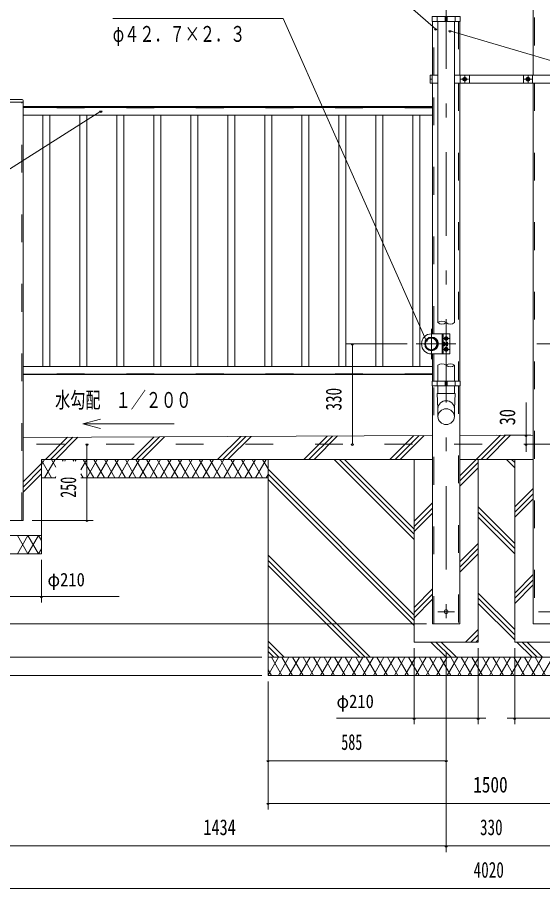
# Model space of a CAD drawing. Units: millimetres, scale not verified. Extents: x -34087 to 34090, y -14699 to 14701.
# Drawn here: x 18409 to 24445, y -3576 to 6444 of the extents above; entities that cross this region are included whole.
import ezdxf
from ezdxf.enums import TextEntityAlignment as Align

# ---------------------------------------------------------------- set-up
doc = ezdxf.new("R2010")
doc.units = ezdxf.units.MM
doc.header["$LTSCALE"] = 80
doc.linetypes.add('USER2', pattern=[10, 4, -6])
doc.linetypes.add('USER3', pattern=[24, 12, -5, 2, -5])
for name, color, linetype, lineweight in [('0-6_2-02BOLD', 7, 'Continuous', 18), ('0-7_2-12HIDDEN', 3, 'USER2', 18), ('0-8_2-22CENTER', 3, 'USER3', 18), ('0-9_2-42THIN', 4, 'Continuous', 18), ('0-A_2-52DIM', 3, 'Continuous', 18), ('0-B_2-62HATCH', 2, 'Continuous', 18)]:
    doc.layers.add(name, color=color, linetype=linetype, lineweight=lineweight)
doc.styles.add('ＭＳ ゴシック', font='')
doc.styles.get('ＭＳ ゴシック').set_extended_font_data('MS Gothic')

msp = doc.modelspace()

# ---------------------------------------------------------------- linework, layer by layer
at = {"layer": '0-6_2-02BOLD'}
for p, q in [((24336.06, 7242.21), (24336.06, 5779.21)), ((23235.12, 6454.71), (23235.12, 6398.71)), ((23326.3, 6454.71), (23326.3, 6398.71)), ((23326.3, 6426.71), (23347.65, 6426.71)), ((23347.65, 6398.71), (23347.65, 6454.71)), ((23438.8, 6398.71), (23438.8, 6454.71)), ((23181.05, 6398.71), (23181.05, 5779.21)), ((23240.72, 6398.71), (23240.72, 2933.71)), ((23433.24, 2933.71), (23433.24, 6398.71)), ((23492.9, 5779.21), (23492.9, 6398.71)), ((23175.46, 5733.72), (23154.11, 5733.72)), ((23175.46, 5779.21), (23175.46, 5688.21)), ((23498.5, 5688.21), (23498.5, 5779.21)), ((23603.5, 5688.21), (23603.5, 5779.21)), ((24225.45, 5779.21), (24225.45, 5688.21)), ((24330.44, 5779.21), (24330.44, 5688.21)), ((23154.11, 5688.21), (23240.72, 5688.21)), ((23181.04, 5688.21), (23181.04, 2804.21)), ((23492.89, 2261.71), (23492.89, 5688.21)), ((24336.05, 5688.21), (24336.05, -531.29)), ((18162.05, 5471.21), (18473.9, 5471.21)), ((18172.54, 5499.21), (18463.4, 5499.21)), ((18473.9, 5418.71), (23181.05, 5418.71)), ((23181.05, 5407.51), (18473.9, 5407.51)), ((18473.9, 5320), (23181.05, 5320)), ((23301.97, 2804.21), (23301.97, 2573.21)), ((23243.17, 2678.21), (23247.02, 2678.21)), ((23301.97, 2698.81), (23317.7, 2698.81)), ((23317.7, 2678.6), (23301.97, 2678.6)), ((23301.97, 2668.5), (23317.7, 2668.5)), ((23319.47, 2699.21), (23336.98, 2699.21)), ((23336.98, 2678.21), (23319.47, 2678.21)), ((23336.98, 2698.81), (23349.2, 2698.81)), ((23349.2, 2678.61), (23336.98, 2678.61)), ((23181.05, 2573.21), (23181.05, 2261.71)), ((23181.05, 2427.61), (18473.9, 2427.61)), ((23240.71, 2261.71), (23240.71, 2443.71)), ((23433.24, 2261.71), (23433.24, 2443.71)), ((18473.9, 2340.11), (23181.05, 2340.11)), ((23181.05, 2338.71), (18473.9, 2338.71)), ((23181.04, 2205.71), (23181.04, -531.29)), ((23235.11, 2205.71), (23235.11, 2261.7)), ((23240.69, 2116.58), (23240.69, 2205.71)), ((23326.29, 2261.71), (23326.29, 2205.71)), ((23326.29, 2233.71), (23347.65, 2233.71)), ((23347.65, 2205.71), (23347.65, 2261.71)), ((23433.19, 2205.71), (23433.19, 2116.58)), ((23438.79, 2205.71), (23438.79, 2261.7)), ((23492.89, -531.29), (23492.89, 2205.71)), ((23181.05, 1635.06), (18473.9, 1611.64)), ((18685.38, 1358.71), (23181.04, 1358.71)), ((21289.48, -1126.29), (21289.48, 1358.71)), ((23492.9, 1358.71), (24336.06, 1358.71)), ((18851.78, 1148.71), (18685.38, 1148.71)), ((21289.48, 1148.71), (19138.8, 1148.71)), ((17950.37, 483.71), (18685.38, 483.71)), ((23181.05, -531.29), (23492.9, -531.29)), ((21289.48, -916.29), (26539.48, -916.29))]:
    msp.add_line(p, q, dxfattribs=at)
for points in [[(23498.5, 6398.71), (23175.45, 6398.71), (23175.45, 6454.71), (23498.5, 6454.71)], [(23533.07, 5723.61), (23550.56, 5713.5), (23568.07, 5723.61), (23568.07, 5743.81), (23550.56, 5753.92), (23533.07, 5743.81)], [(24260.88, 5723.61), (24278.37, 5713.5), (24295.89, 5723.61), (24295.89, 5743.81), (24278.37, 5753.92), (24260.88, 5743.81)], [(23319.47, 2741.6), (23319.47, 2761.81), (23336.98, 2771.92), (23354.48, 2761.81), (23354.48, 2741.6), (23336.98, 2731.5)], [(23350.97, 2705.86), (23350.97, 2671.56), (23349.2, 2668.5), (23336.98, 2668.5), (23336.98, 2708.92), (23349.2, 2708.92)], [(23319.47, 2615.6), (23336.98, 2605.5), (23354.48, 2615.6), (23354.48, 2635.81), (23336.98, 2645.92), (23319.47, 2635.81)], [(23175.45, 2261.71), (23175.45, 2205.71), (23498.5, 2205.71), (23498.5, 2261.71)]]:
    msp.add_lwpolyline(points, close=True, dxfattribs=at)
for points in [[(23154.11, 5688.21), (23154.11, 5779.21), (23240.72, 5779.21)], [(23433.24, 5779.21), (24674.84, 5779.21), (24674.84, 5688.21), (23433.24, 5688.21)], [(18473.9, 5488.71), (18473.9, 658.71), (18161.96, 658.71)], [(23168.98, 2804.21), (23378.96, 2804.21), (23378.96, 2573.21), (23168.98, 2573.21)], [(23317.7, 2668.5), (23319.47, 2671.56), (23319.47, 2705.86), (23317.7, 2708.92), (23301.97, 2708.92)], [(23247.02, 2699.21), (23243.17, 2699.21), (23243.17, 2678.21), (23239.67, 2681.71), (23239.67, 2695.71), (23243.17, 2699.21)], [(23433.21, 1852.32), (23433.21, 1942.77), (23440.21, 2116.59), (23233.71, 2116.59), (23240.71, 1942.77), (23240.71, 1852.32)], [(24336.05, 1636.61), (23914.48, 1638.71), (23492.9, 1636.61)], [(24336.06, -531.29), (24647.91, -531.29), (24647.91, 1533.71)], [(17950.37, 1358.71), (17950.37, 273.71), (18685.38, 273.71), (18685.38, 1358.71)], [(26539.48, 1358.71), (26539.48, -1126.29), (21289.48, -1126.29)], [(22969.48, 1358.71), (22969.48, -741.29), (23704.47, -741.29), (23704.47, 1358.71)], [(24124.48, 1358.71), (24124.48, -741.29), (24859.48, -741.29), (24859.48, 1358.71)]]:
    msp.add_lwpolyline(points, dxfattribs=at)
for centre, radius in [((23550.56, 5733.72), 21.88), ((23550.56, 5733.72), 17.15), ((24278.37, 5733.72), 21.88), ((24278.37, 5733.72), 17.15), ((23168.98, 2688.71), 78.75), ((23164.95, 2688.71), 74.72), ((23164.95, 2688.71), 66.67), ((23336.98, 2751.71), 21.88), ((23336.98, 2751.71), 17.15), ((23336.98, 2625.71), 21.88), ((23336.98, 2625.71), 17.15), ((23336.98, -391.29), 22.75)]:
    msp.add_circle(centre, radius, dxfattribs=at)
for centre, radius, start, end in [((18463.4, 5488.71), 10.5, 0, 90), ((23168.98, 2688.71), 115.5, 90, 270), ((23311.36, 2703.87), 8.11, 321.46857, 360), ((23311.36, 2673.55), 8.11, 0, 38.54623), ((23289.69, 2688.71), 29.79, 340.17088, 19.83133), ((23342.86, 2703.87), 8.11, 321.45377, 0), ((23342.86, 2673.55), 8.11, 0, 38.53143), ((23321.19, 2688.71), 29.79, 340.16867, 19.82912), ((23336.98, 1939.33), 96.43, 3.55867, 176.44133), ((23336.98, 1846.33), 96.43, 3.55867, 176.44133), ((23336.98, 1858.31), 96.44, 183.56303, 356.43697)]:
    msp.add_arc(centre, radius, start, end, dxfattribs=at)
at = {"layer": '0-7_2-12HIDDEN'}
for p, q in [((24350.76, 7242.21), (24350.76, 5779.21)), ((23195.75, 5779.21), (23195.75, 6398.71)), ((23478.2, 6398.71), (23478.2, 5779.21)), ((23195.75, 2804.21), (23195.75, 5688.21)), ((23478.19, 5688.21), (23478.19, 2261.71)), ((24350.76, 5688.21), (24350.76, -531.29)), ((18459.2, 658.71), (18459.2, 5471.21)), ((18473.9, 5413.11), (23181.05, 5413.11)), ((23181.05, 5403.31), (18473.9, 5403.31)), ((23290.77, 2573.21), (23290.77, 2804.21)), ((23195.75, 2261.71), (23195.75, 2573.21)), ((23181.05, 2344.31), (18473.9, 2344.31)), ((23195.75, -531.29), (23195.75, 2205.71)), ((23478.2, 2205.71), (23478.2, -531.29)), ((30949.47, 1533.71), (16879.47, 1533.71))]:
    msp.add_line(p, q, dxfattribs=at)
at = {"layer": '0-8_2-22CENTER'}
for p, q in [((23336.98, -1826.29), (23336.98, 7242.21)), ((23506.81, 5733.72), (23594.32, 5733.72)), ((23550.56, 5777.46), (23550.56, 5689.96)), ((24322.14, 5733.72), (24234.62, 5733.72)), ((24278.37, 5777.46), (24278.37, 5689.96)), ((23168.98, 2513.71), (23168.98, 2863.71)), ((23293.22, 2751.71), (23380.72, 2751.71)), ((23448.97, 2688.71), (22993.97, 2688.71)), ((23383.01, 2625.71), (23293.22, 2625.71)), ((24834.97, 2688.71), (24379.98, 2688.71)), ((23432.18, -391.29), (23241.77, -391.29)), ((24587.18, -391.29), (24396.78, -391.29))]:
    msp.add_line(p, q, dxfattribs=at)
at = {"layer": '0-9_2-42THIN'}
for p, q in [((18702.97, 5320), (18702.97, 2427.61)), ((18783.47, 2427.61), (18783.47, 5320)), ((19128.23, 5320), (19128.23, 2427.61)), ((19208.72, 2427.61), (19208.72, 5320)), ((19553.47, 5320), (19553.47, 2427.61)), ((19633.97, 2427.61), (19633.97, 5320)), ((19978.72, 5320), (19978.72, 2427.61)), ((20059.22, 2427.61), (20059.22, 5320)), ((20403.97, 5320), (20403.97, 2427.61)), ((20484.47, 2427.61), (20484.47, 5320)), ((20829.22, 5320), (20829.22, 2427.61)), ((20909.72, 2427.61), (20909.72, 5320)), ((21254.47, 5320), (21254.47, 2427.61)), ((21334.97, 2427.61), (21334.97, 5320)), ((21679.72, 5320), (21679.72, 2427.61)), ((21760.22, 2427.61), (21760.22, 5320)), ((22104.97, 5320), (22104.97, 2427.61)), ((22185.47, 2427.61), (22185.47, 5320)), ((22530.22, 5320), (22530.22, 2427.61)), ((22610.72, 2427.61), (22610.72, 5320)), ((22955.47, 5320), (22955.47, 2427.61)), ((23035.97, 2427.61), (23035.97, 5320)), ((23240.37, 2696.41), (23247.34, 2696.41)), ((23247.34, 2681.01), (23240.37, 2681.01)), ((23336.98, 2696.41), (23319.47, 2696.41)), ((23319.47, 2681.01), (23336.98, 2681.01))]:
    msp.add_line(p, q, dxfattribs=at)
for centre, start, end in [((23288.85, 2876.29), 50.03191, 129.96809), ((23288.85, 2991.12), 230.03191, 309.96809), ((23385.1, 2991.13), 230.03349, 309.96651), ((23288.85, 2386.28), 50.03349, 129.96651), ((23385.1, 2386.29), 50.03191, 129.96809), ((23385.1, 2501.12), 230.03191, 309.96809)]:
    msp.add_arc(centre, 74.92, start, end, dxfattribs=at)
at = {"layer": '0-A_2-52DIM'}
for p, q in [((19504.47, 6433.71), (21464.48, 6433.71)), ((21464.47, 6433.71), (23108.64, 2729.6)), ((23231.04, 6310.48), (23203.04, 6310.48)), ((23394.34, 6288.97), (23366.34, 6288.97)), ((19382.36, 5366.38), (19354.36, 5366.38)), ((23122.64, 2729.6), (23094.64, 2729.6)), ((22888.97, 2688.71), (22188.98, 2688.71)), ((22272.97, 2688.71), (22244.97, 2688.71)), ((22258.97, 2688.71), (22258.97, 1533.71)), ((24255.42, 1445.83), (24255.42, 2016.71)), ((19161.73, 1768.49), (19364.57, 1714.14)), ((24311.16, 1638.71), (24004.2, 1638.71)), ((24269.42, 1638.71), (24241.42, 1638.71)), ((19222.8, 1533.71), (19194.8, 1533.71)), ((19208.8, 1533.71), (19208.8, 658.71)), ((22272.97, 1533.71), (22244.97, 1533.71)), ((24269.42, 1533.71), (24241.42, 1533.71)), ((19278.8, 658.71), (18578.8, 658.71)), ((19222.8, 658.71), (19194.8, 658.71)), ((18685.38, 203.71), (18685.38, -286.29)), ((17794.9, -216.29), (19577.88, -216.29)), ((18699.38, -216.29), (18671.38, -216.29)), ((14814.48, -531.29), (23111.05, -531.29)), ((22969.48, -811.29), (22969.48, -1686.29)), ((23704.48, -1686.29), (23704.48, -811.29)), ((24124.48, -811.29), (24124.48, -1686.29)), ((14324.47, -916.29), (21219.48, -916.29)), ((21219.48, -1126.29), (14324.47, -1126.29)), ((21289.48, -2666.29), (21289.48, -1196.29)), ((23336.98, -1371.29), (23336.98, -3156.29)), ((22076.97, -1616.29), (23791.98, -1616.29)), ((22983.48, -1616.29), (22955.48, -1616.29)), ((23718.48, -1616.29), (23690.48, -1616.29)), ((24036.98, -1616.29), (25751.98, -1616.29)), ((24138.48, -1616.29), (24110.48, -1616.29)), ((21303.48, -2106.29), (21275.48, -2106.29)), ((21289.48, -2106.29), (23336.98, -2106.29)), ((23350.98, -2106.29), (23322.98, -2106.29)), ((21303.48, -2596.29), (21275.48, -2596.29)), ((26539.48, -2596.29), (21289.48, -2596.29)), ((30949.48, -3086.29), (16879.48, -3086.29)), ((23350.98, -3086.29), (23322.98, -3086.29)), ((16879.48, -3576.29), (30949.48, -3576.29))]:
    msp.add_line(p, q, dxfattribs=at)
for points in [[(23217.04, 6310.48), (21954.48, 7413.71), (19994.48, 7413.71)], [(28184.48, 5698.71), (25384.47, 5698.71), (23380.34, 6288.97)], [(16052.72, 4373.05), (17802.72, 4373.05), (19368.36, 5366.38)], [(19364.57, 1822.84), (19161.73, 1768.49), (20211.73, 1768.49)]]:
    msp.add_lwpolyline(points, dxfattribs=at)
for centre in [(23217.04, 6310.48), (23380.34, 6288.97), (19368.36, 5366.38), (23108.64, 2729.6), (22258.97, 2688.71), (24255.42, 1638.71), (19208.8, 1533.71), (22258.97, 1533.71), (24255.42, 1533.71), (19208.8, 658.71), (18685.38, -216.29), (22969.48, -1616.29), (23704.48, -1616.29), (24124.48, -1616.29), (21289.48, -2106.29), (23336.98, -2106.29), (21289.48, -2596.29), (23336.98, -3086.29)]:
    msp.add_arc(centre, 14, 180, 0, dxfattribs=at)
at = {"layer": '0-B_2-62HATCH'}
for p, q in [((18985.82, 1614.19), (18730.33, 1358.71)), ((18789.73, 1358.71), (19045.51, 1614.48)), ((18849.13, 1358.71), (19105.21, 1614.78)), ((19720.29, 1358.71), (19980.72, 1619.14)), ((20040.41, 1619.43), (19779.68, 1358.71)), ((19839.08, 1358.71), (20100.1, 1619.73)), ((20710.23, 1358.71), (20975.62, 1624.09)), ((20769.63, 1358.71), (21035.32, 1624.38)), ((21095.01, 1624.68), (20829.03, 1358.71)), ((21700.19, 1358.71), (21970.51, 1629.04)), ((22030.2, 1629.33), (21759.59, 1358.71)), ((21818.98, 1358.71), (22089.9, 1629.63)), ((22690.14, 1358.71), (22965.41, 1633.99)), ((23025.11, 1634.28), (22749.53, 1358.71)), ((22808.93, 1358.71), (23084.8, 1634.58)), ((23959.86, 1638.48), (23492.89, 1171.52)), ((23739.48, 1358.71), (24018.96, 1638.19)), ((24078.07, 1637.89), (23798.87, 1358.71)), ((18685.38, 1313.75), (18473.9, 1102.27)), ((18721.2, 1358.71), (18685.38, 1296.66)), ((18685.38, 1350.76), (18802.03, 1148.71)), ((18721.2, 1148.71), (18842.45, 1358.71)), ((18851.78, 1272.55), (18802.03, 1358.71)), ((18934.6, 1339.1), (18923.28, 1358.71)), ((18963.69, 1358.71), (18952.38, 1339.1)), ((19055.85, 1339.1), (19044.53, 1358.71)), ((19084.94, 1358.71), (19073.62, 1339.1)), ((19138.8, 1242.01), (19206.18, 1358.71)), ((19165.77, 1358.71), (19287.01, 1148.71)), ((19327.42, 1358.71), (19206.18, 1148.71)), ((19408.25, 1148.71), (19287.01, 1358.71)), ((19327.42, 1148.71), (19448.66, 1358.71)), ((19408.25, 1358.71), (19529.49, 1148.71)), ((19569.91, 1358.71), (19448.66, 1148.71)), ((19529.49, 1358.71), (19650.75, 1148.71)), ((19569.91, 1148.71), (19691.15, 1358.71)), ((19771.98, 1148.71), (19650.75, 1358.71)), ((19691.16, 1148.71), (19812.4, 1358.71)), ((19771.98, 1358.71), (19893.22, 1148.71)), ((19933.63, 1358.71), (19812.4, 1148.71)), ((20014.47, 1148.71), (19893.22, 1358.71)), ((19933.63, 1148.71), (20054.88, 1358.71)), ((20014.47, 1358.71), (20135.71, 1148.71)), ((20176.13, 1358.71), (20054.88, 1148.71)), ((20256.96, 1148.71), (20135.71, 1358.71)), ((20176.13, 1148.71), (20297.37, 1358.71)), ((20256.96, 1358.71), (20378.21, 1148.71)), ((20418.62, 1358.71), (20297.37, 1148.71)), ((20499.45, 1148.71), (20378.21, 1358.71)), ((20418.62, 1148.71), (20539.86, 1358.71)), ((20499.45, 1358.71), (20620.68, 1148.71)), ((20661.1, 1358.71), (20539.86, 1148.71)), ((20741.93, 1148.71), (20620.68, 1358.71)), ((20661.1, 1148.71), (20782.34, 1358.71)), ((20863.17, 1148.71), (20741.93, 1358.71)), ((20903.6, 1358.71), (20782.34, 1148.71)), ((20863.18, 1358.71), (20984.43, 1148.71)), ((21024.83, 1358.71), (20903.6, 1148.71)), ((21105.66, 1148.71), (20984.43, 1358.71)), ((21024.83, 1148.71), (21146.08, 1358.71)), ((21105.67, 1358.71), (21226.9, 1148.71)), ((21267.32, 1358.71), (21146.08, 1148.71)), ((21289.48, 1250.33), (21226.9, 1358.71)), ((22969.48, 439.41), (22050.18, 1358.71)), ((22109.58, 1358.71), (22969.48, 498.81)), ((22969.48, 558.21), (22168.98, 1358.71)), ((23492.9, 1112.12), (23704.47, 1323.7)), ((24124.48, 1264.31), (24030.08, 1358.71)), ((24089.48, 1358.71), (24124.48, 1323.7)), ((18473.9, 1042.87), (18685.38, 1254.35)), ((22969.48, -431.74), (21289.48, 1248.26)), ((23704.47, 1264.31), (23492.9, 1052.73)), ((18685.38, 1194.96), (18473.9, 983.48)), ((18842.45, 1148.71), (18851.78, 1164.87)), ((19165.77, 1148.71), (19138.8, 1195.41)), ((21267.32, 1148.71), (21289.48, 1187.08)), ((21289.48, 1188.86), (22969.48, -491.14)), ((21289.48, 1129.46), (22969.48, -550.54)), ((24124.48, 813.15), (24336.06, 1024.73)), ((24336.06, 965.33), (24124.48, 753.76)), ((24124.48, 694.36), (24336.06, 905.94)), ((23181.05, 859.67), (22969.48, 648.1)), ((23704.47, 813.16), (24124.48, 393.15)), ((22969.48, 588.7), (23181.05, 800.27)), ((23181.05, 740.88), (22969.48, 529.31)), ((24124.48, 333.76), (23704.47, 753.76)), ((23704.47, 694.36), (24124.48, 274.36)), ((18409.41, 483.71), (18530.67, 273.71)), ((18530.67, 483.71), (18409.42, 273.71)), ((18530.67, 273.71), (18651.91, 483.71)), ((18651.91, 273.7), (18530.67, 483.71)), ((18651.91, 483.7), (18685.38, 425.71)), ((18685.38, 331.7), (18651.91, 273.71)), ((23492.9, 181.57), (23704.47, 393.15)), ((23704.47, 333.75), (23492.9, 122.17)), ((22464.08, -916.29), (21289.48, 258.31)), ((23492.9, 62.78), (23704.47, 274.36)), ((22404.68, -916.29), (21289.48, 198.91)), ((21289.48, 139.51), (22345.29, -916.29)), ((24336.06, 34.78), (24124.48, -176.8)), ((24124.48, -236.19), (24336.06, -24.61)), ((24336.06, -84.01), (24124.48, -295.59)), ((22969.48, -341.85), (23181.05, -130.28)), ((23181.05, -189.68), (22969.48, -401.25)), ((24124.48, -596.8), (23704.47, -176.79)), ((22969.48, -460.64), (23181.05, -249.07)), ((23704.47, -236.19), (24124.48, -656.19)), ((24124.48, -715.59), (23704.47, -295.59)), ((23704.47, -596.8), (23559.98, -741.29)), ((23619.38, -741.29), (23704.47, -656.2)), ((21289.48, -731.64), (21474.12, -916.29)), ((21289.48, -791.04), (21414.74, -916.29)), ((23335.23, -916.29), (23160.23, -741.29)), ((23219.63, -741.29), (23394.63, -916.29)), ((23454.02, -916.29), (23279.03, -741.29)), ((23704.47, -715.59), (23678.78, -741.29)), ((24325.18, -916.29), (24150.18, -741.29)), ((24209.57, -741.29), (24384.58, -916.29)), ((24443.98, -916.29), (24268.97, -741.29)), ((21355.33, -916.29), (21289.48, -850.44)), ((21408.78, -916.29), (21289.48, -1122.92)), ((21449.19, -1126.29), (21327.95, -916.29)), ((21530.01, -916.29), (21408.78, -1126.29)), ((21449.19, -916.29), (21570.44, -1126.29)), ((21530.01, -1126.29), (21651.26, -916.29)), ((21691.67, -1126.29), (21570.44, -916.29)), ((21772.5, -916.29), (21651.26, -1126.29)), ((21691.67, -916.29), (21812.92, -1126.29)), ((21772.5, -1126.29), (21893.75, -916.29)), ((21934.17, -1126.29), (21812.92, -916.29)), ((22014.99, -916.29), (21893.75, -1126.29)), ((21934.17, -916.29), (22055.41, -1126.29)), ((22014.99, -1126.29), (22136.24, -916.29)), ((22176.66, -1126.29), (22055.41, -916.29)), ((22257.47, -916.29), (22136.24, -1126.29)), ((22176.64, -916.29), (22297.89, -1126.29)), ((22257.47, -1126.29), (22378.72, -916.29)), ((22419.14, -1126.29), (22297.89, -916.29)), ((22499.97, -916.29), (22378.72, -1126.29)), ((22419.14, -916.29), (22540.38, -1126.29)), ((22499.97, -1126.29), (22621.21, -916.29)), ((22661.63, -1126.29), (22540.38, -916.29)), ((22742.46, -916.29), (22621.21, -1126.29)), ((22661.63, -916.29), (22782.87, -1126.29)), ((22742.46, -1126.29), (22863.69, -916.29)), ((22904.11, -1126.29), (22782.87, -916.29)), ((22984.94, -916.29), (22863.69, -1126.29)), ((22904.11, -916.29), (23025.35, -1126.29)), ((22984.93, -1126.29), (23106.18, -916.29)), ((23146.6, -1126.29), (23025.35, -916.29)), ((23227.43, -916.29), (23106.18, -1126.29)), ((23146.6, -916.29), (23267.84, -1126.29)), ((23227.43, -1126.29), (23348.67, -916.29)), ((23389.09, -1126.29), (23267.84, -916.29)), ((23469.92, -916.29), (23348.67, -1126.29)), ((23389.09, -916.29), (23510.32, -1126.29)), ((23469.92, -1126.29), (23591.15, -916.29)), ((23631.57, -1126.29), (23510.32, -916.29)), ((23712.4, -916.29), (23591.15, -1126.29)), ((23631.57, -916.29), (23752.82, -1126.29)), ((23712.4, -1126.29), (23833.64, -916.29)), ((23874.06, -1126.29), (23752.81, -916.29)), ((23954.89, -916.29), (23833.64, -1126.29)), ((23874.06, -916.29), (23995.31, -1126.29)), ((23954.89, -1126.29), (24076.14, -916.29)), ((24116.55, -1126.29), (23995.31, -916.29)), ((24197.37, -916.29), (24076.14, -1126.29)), ((24116.55, -916.29), (24237.79, -1126.29)), ((24197.37, -1126.29), (24318.62, -916.29)), ((24237.79, -916.29), (24359.03, -1126.29)), ((24318.62, -1126.29), (24439.86, -916.29)), ((24359.03, -916.29), (24480.27, -1126.29)), ((24439.86, -1126.29), (24561.11, -916.29)), ((21327.95, -1126.29), (21289.48, -1059.67))]:
    msp.add_line(p, q, dxfattribs=at)

# ---------------------------------------------------------------- texts
at = {"layer": '0-A_2-52DIM', "color": 7, "style": 'ＭＳ ゴシック'}
for s, height, width, p in [('φ４２．７×２．３', 182.3, 0.7, (19504.47, 6108.58)), ('水勾配\u3000１／２００', 182.3, 0.7, (18841.87, 1898.36)), ('φ210', 155, 0.9, (18755.38, -146.29)), ('φ210', 155, 0.9, (22076.97, -1546.29)), ('585', 182.3, 0.65, (22131.37, -2036.29)), ('1500', 182.3, 0.8, (23647.1, -2526.29)), ('1434', 182.3, 0.75, (20546.75, -3016.29)), ('330', 182.3, 0.7, (23725.73, -3016.29)), ('4020', 182.3, 0.7, (23652.82, -3506.29))]:
    msp.add_text(s, height=height, dxfattribs=dict(at, width=width)).set_placement(p, align=Align.BOTTOM_LEFT)
for s, width, p in [('330', 0.7, (22188.98, 1922.45)), ('30', 0.75, (24185.42, 1753.07)), ('250', 0.65, (19138.8, 918.64))]:
    msp.add_text(s, height=182.3, rotation=90, dxfattribs=dict(at, width=width)).set_placement(p, align=Align.BOTTOM_LEFT)

doc.saveas('drawing.dxf')
